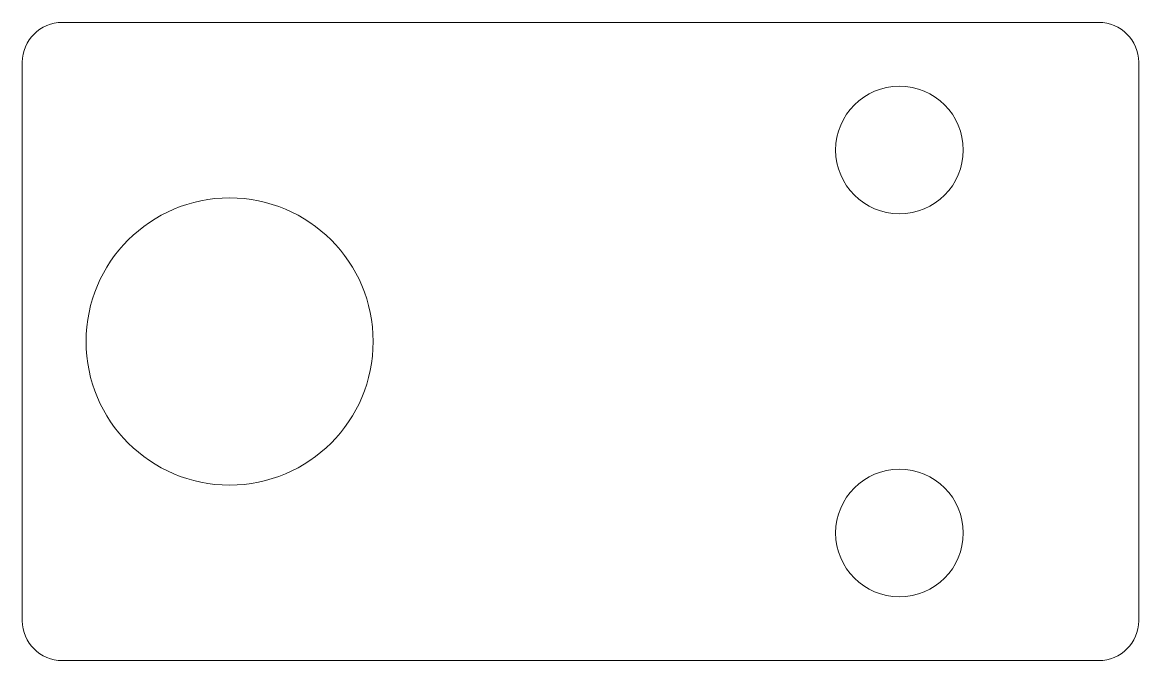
# Model space of a CAD drawing. Header units: inches. Extents: x 0 to 1.75, y 0 to 1.
import ezdxf

# ---------------------------------------------------------------- set-up
doc = ezdxf.new("R2010")
doc.units = ezdxf.units.IN
doc.layers.get('0').update_dxf_attribs({"linetype": 'CONTINUOUS', "lineweight": 0})
doc.layers.add('outline', color=7, linetype='CONTINUOUS', lineweight=0)

msp = doc.modelspace()

# ---------------------------------------------------------------- linework, layer by layer
for centre, radius in [((1.375, 0.8), 0.1), ((0.325, 0.5), 0.225), ((1.375, 0.2), 0.1)]:
    msp.add_circle(centre, radius)
at = {"layer": 'outline'}
for p, q in [((0.0625, 1), (1.6875, 1)), ((0, 0.0625), (0, 0.9375)), ((1.75, 0.9375), (1.75, 0.0625)), ((0.0625, 0), (1.6875, 0))]:
    msp.add_line(p, q, dxfattribs=at)
for centre, start, end in [((0.0625, 0.9375), 90, 180), ((1.6875, 0.9375), 0, 90), ((0.0625, 0.0625), 180, 270), ((1.6875, 0.0625), 270, 0)]:
    msp.add_arc(centre, 0.0625, start, end, dxfattribs=at)

doc.saveas('drawing.dxf')
